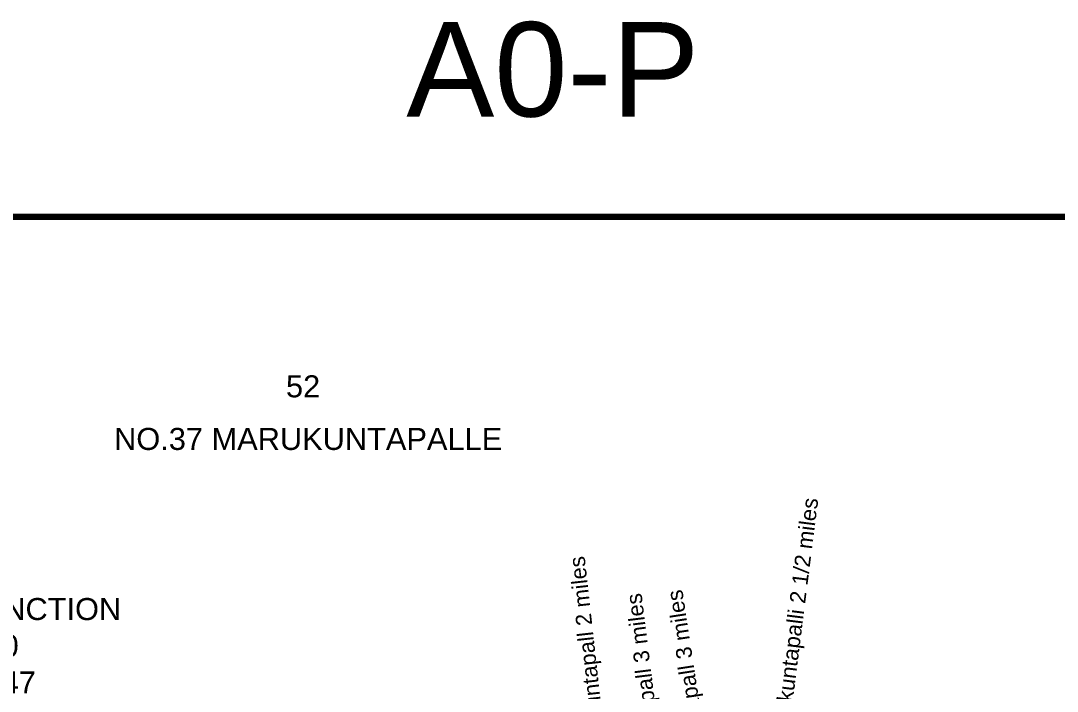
# Model space of a CAD drawing. Header units: feet. Extents: x 788859 to 794437, y 1564731 to 1569692.
# Drawn here: x 791154 to 792801, y 1568626 to 1569692 of the extents above; entities that cross this region are included whole.
import ezdxf
from ezdxf import colors
from ezdxf.entities.mleader import LeaderData, LeaderLine
from ezdxf.math import Vec2, Vec3

# ---------------------------------------------------------------- set-up
doc = ezdxf.new("R2010")
doc.units = ezdxf.units.FT
doc.header["$LTSCALE"] = 15
doc.header["$MEASUREMENT"] = 0
for name, color, linetype in [('CRDS STONES', 7, 'Continuous'), ('PLOT NO', 7, 'Continuous'), ('text', 1, 'Continuous'), ('VILLAGE STONES', 240, 'Continuous')]:
    doc.layers.add(name, color=color, linetype=linetype)
doc.styles.get("Standard").update_dxf_attribs({"font": 'arial.ttf'})

msp = doc.modelspace()

# ---------------------------------------------------------------- linework, layer by layer
at = {"layer": 'PLOT NO', "color": 5, "const_width": 10}
msp.add_lwpolyline([(788864.4, 1569380.1), (794275.6, 1569380.1), (794275.6, 1564736.5), (788864.4, 1564736.5)], close=True, dxfattribs=at)

# ---------------------------------------------------------------- texts
at = {"layer": 'PLOT NO'}
for s, rotation, p in [('To Marukuntapalli 2 1/2 miles ', 82.803, (792364.5, 1568479.5)), ('To Marukuntapall 2 miles', 96.3443, (792093.2, 1568454.1)), ('To Dorarapall 3 miles', 97.0916, (792181.4, 1568453.7)), ('To Dorarapall 3 miles', 98.6626, (792255.2, 1568460.8))]:
    msp.add_text(s, height=25, rotation=rotation, dxfattribs=at).set_placement(p)
at = {"layer": 'text'}
for s, p in [('52 ', (791575.6, 1569093.3)), ('NO.37 MARUKUNTAPALLE', (791302.5, 1569009.7))]:
    msp.add_text(s, height=35, dxfattribs=at).set_placement(p)
at = {"layer": 'VILLAGE STONES', "insert": (791999.8, 1569689.5), "char_height": 150, "width": 1201.532, "attachment_point": 2}
msp.add_mtext('A0-P', dxfattribs=at)

# ---------------------------------------------------------------- leaders
at = {"layer": 'CRDS STONES', "color": 1}
ml = msp.add_multileader_mtext('Standard', dxfattribs=at)
ml.set_content('BY JUNCTION\\P790940\\P1568447', color=1)
ml.set_leader_properties()
ml.build(insert=Vec2(0, 0))
ml.multileader.update_dxf_attribs({"dogleg_length": 0.36, "arrow_head_size": 35})
ctx = ml.context
ctx.base_point, ctx.char_height, ctx.arrow_head_size, ctx.landing_gap_size, ctx.plane_origin = Vec3(790987.7, 1568756.6), 35, 35, 0.09, Vec3(790023.4, 1568173)
notes = []
notes.append((ctx, [(0, (1, 1, 0), (790987.7, 1568756.6), (1, 0), 1.396927018504357e-11, [(0, [(790934.6, 1568410)], 0, [])])]))
ctx.mtext.insert, ctx.mtext.flow_direction = Vec3(790987.8, 1568774.4), 5
for ctx, leaders in notes:
    for number, flags, end, landing, length, lines in leaders:
        leader = LeaderData()
        leader.index, (leader.has_last_leader_line, leader.has_dogleg_vector, leader.attachment_direction) = number, flags
        leader.last_leader_point, leader.dogleg_vector, leader.dogleg_length = Vec3(end), Vec3(landing), length
        for number, points, colour, breaks in lines:
            line = LeaderLine()
            line.index, line.vertices, line.color, line.breaks = number, Vec3.list(points), colors.encode_raw_color(colour), breaks
            leader.lines.append(line)
        ctx.leaders.append(leader)

doc.saveas('drawing.dxf')
